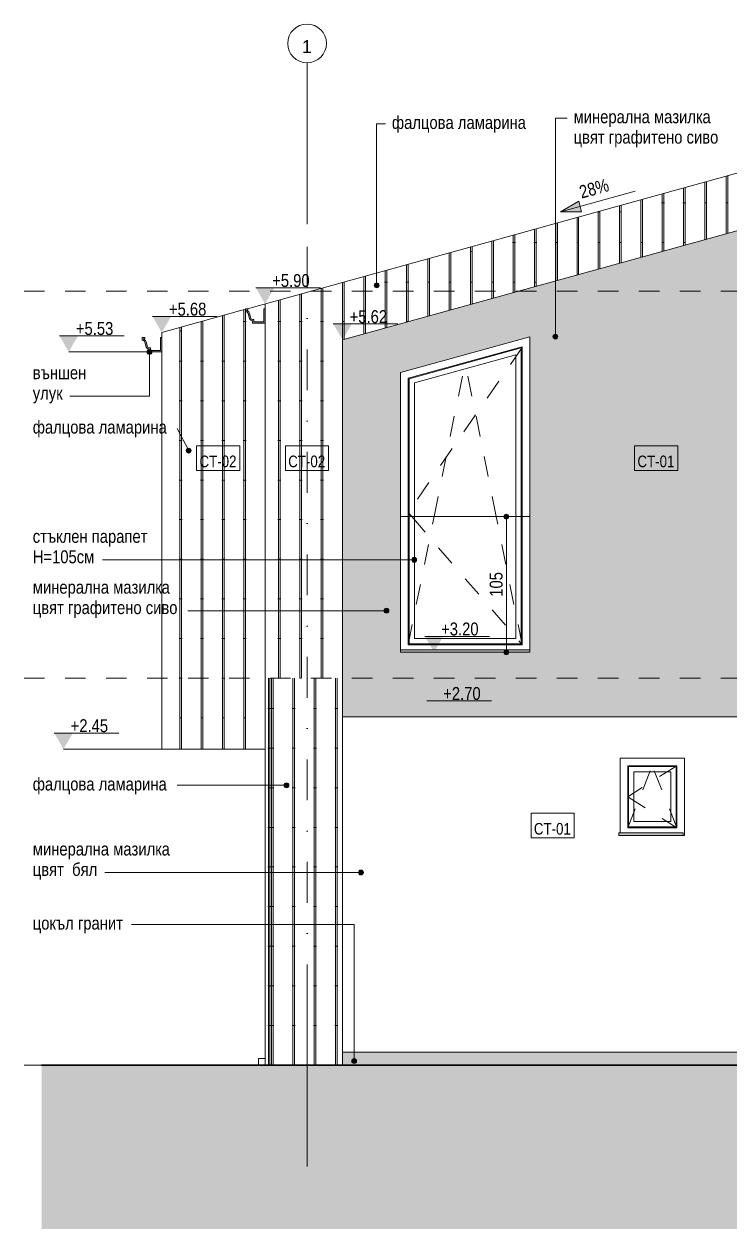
# Model space of a CAD drawing. Header units: centimetres. Extents: x 17 to 1954, y -127 to 807.
# Drawn here: x 17 to 564, y -127 to 807 of the extents above; entities that cross this region are included whole.
import ezdxf

# ---------------------------------------------------------------- set-up
doc = ezdxf.new("R2010")
doc.units = ezdxf.units.CM
doc.linetypes.add('Dash', pattern=[31.75, 15.875, -15.875])
doc.linetypes.add('Dash dot', pattern=[79.375, 31.75, -23.8125, 0, -23.8125])
for name, color, linetype, lineweight in [('A-ANNO-DIMS', 7, 'Continuous', 9), ('A-ANNO-DIMS-50', 7, 'Continuous', 9), ('A-ANNO-NOTE', 7, 'Continuous', 9), ('A-DETL-GENF', 7, 'Continuous', 9), ('A-FLOR', 7, 'Continuous', 9), ('A-FLOR-HRAL', 7, 'Continuous', 9), ('A-FLOR-LEVL', 7, 'Continuous', 9), ('A-FLOR-PATT', 7, 'Continuous', 9), ('A-GLAZ', 7, 'Continuous', 5), ('A-GLAZ-HDLN', 7, 'Dash', 5), ('A-ROOF', 7, 'Continuous', 9), ('A-ROOF-OTLN', 7, 'Continuous', 9), ('A-ROOF-PATT', 7, 'Continuous', 9), ('A-WALL', 7, 'Continuous', 9), ('A-WALL-IDEN', 7, 'Continuous', 9), ('A-WALL-PATT', 7, 'Continuous', 9), ('G-ANNO-DIMS', 7, 'Continuous', 9), ('G-ANNO-TEXT', 7, 'Continuous', 9), ('S-GRID', 7, 'Continuous', 9), ('S-GRID-IDEN', 7, 'Continuous', 9)]:
    doc.layers.add(name, color=color, linetype=linetype, lineweight=lineweight)
doc.layers.add('A-DETL', color=7, linetype='Continuous', lineweight=9, true_color=0x008000)
doc.styles.add('Arial', font='arial.ttf', dxfattribs={"height": 10})
doc.styles.add('Arial Narrow', font='ARIALN.TTF', dxfattribs={"height": 10})
doc.styles.add('Arial Narrow_1', font='ARIALN.TTF', dxfattribs={"height": 9})
doc.styles.add('Arial Narrow_2', font='ARIALN.TTF', dxfattribs={"height": 10})
doc.dimstyles.new('TEC_DIM', dxfattribs={"dimscale": 30.48, "dimtxt": 10.23431, "dimasz": 0.492126, "dimexe": 0.393701, "dimexo": 0.246063, "dimgap": 0, "dimtad": 1, "dimdec": 0, "dimzin": 0, "dimdsep": 46, "dimtxsty": 'Arial Narrow', "dimblk1": 'DOTSMALL', "dimblk2": 'DOTSMALL', "dimsah": 1, "dimcen": 0.09, "dimazin": 0, "dimtfac": 1, "dimtdec": 4, "dimtix": 1, "dimtmove": 0, "dimatfit": 3, "dimfxl": 1, "dimtvp": 1, "dimtolj": 1, "dimtzin": 0, "dimarcsym": 2})

# ---------------------------------------------------------------- blocks, each defined once
blk = doc.blocks.new('SINGLE - OKT - 100x235 2-2508613-ЮГ')
at = {"layer": 'A-GLAZ'}
for p, q in [((315.04, 532.51), (403.24, 556.97)), ((402.54, 556.05), (315.74, 531.98)), ((402.54, 425.2), (402.54, 556.05)), ((403.24, 556.97), (403.24, 425.2)), ((319.84, 528.86), (398.44, 550.66)), ((398.44, 550.66), (398.44, 425.2)), ((315.04, 425.2), (315.04, 532.51)), ((315.74, 425.2), (315.74, 531.98)), ((319.84, 425.2), (319.84, 528.86))]:
    blk.add_line(p, q, dxfattribs=at)
at = {"layer": 'A-GLAZ', "color": 251, "true_color": 0x666666}
for p, q in [((315.04, 325.9), (315.04, 425.2)), ((315.74, 326.6), (315.74, 425.2)), ((319.84, 330.7), (319.84, 425.2)), ((398.44, 425.2), (398.44, 330.7)), ((402.54, 326.6), (402.54, 425.2)), ((403.24, 425.2), (403.24, 325.9)), ((398.44, 330.7), (319.84, 330.7)), ((403.24, 325.9), (315.04, 325.9)), ((402.54, 326.6), (315.74, 326.6))]:
    blk.add_line(p, q, dxfattribs=at)
at = {"layer": 'A-GLAZ-HDLN'}
for p, q in [((403.24, 556.31), (315.04, 428.5)), ((335.05, 425.2), (359.14, 544.74)), ((383.23, 425.2), (359.14, 544.74)), ((315.04, 428.5), (317.88, 425.2))]:
    blk.add_line(p, q, dxfattribs=at)
at = {"layer": 'A-GLAZ-HDLN', "color": 251, "true_color": 0x666666}
for p, q in [((315.04, 325.9), (335.05, 425.2)), ((317.88, 425.2), (403.24, 325.9)), ((403.24, 325.9), (383.23, 425.2))]:
    blk.add_line(p, q, dxfattribs=at)
blk = doc.blocks.new('SINGLE - OK - 50x80-2494470-ЮГ')
at = {"layer": 'A-GLAZ'}
for p, q in [((485.04, 183.9), (485.04, 232.1)), ((485.04, 232.1), (523.24, 232.1)), ((485.74, 184.6), (485.74, 231.4)), ((522.54, 231.4), (485.74, 231.4)), ((489.84, 188.7), (489.84, 227.3)), ((489.84, 227.3), (518.44, 227.3)), ((518.44, 227.3), (518.44, 188.7)), ((522.54, 184.6), (522.54, 231.4)), ((523.24, 232.1), (523.24, 183.9)), ((518.44, 188.7), (489.84, 188.7)), ((523.24, 183.9), (485.04, 183.9)), ((522.54, 184.6), (485.74, 184.6))]:
    blk.add_line(p, q, dxfattribs=at)
at = {"layer": 'A-GLAZ-HDLN'}
for p, q in [((485.04, 183.9), (504.14, 232.1)), ((523.24, 232.1), (485.04, 208)), ((523.24, 183.9), (504.14, 232.1)), ((485.04, 208), (523.24, 183.9))]:
    blk.add_line(p, q, dxfattribs=at)
blk = doc.blocks.new('Railing - Railing-2461964-ЮГ')
at = {"layer": 'A-FLOR-HRAL'}
blk.add_line((309.14, 425.2), (409.14, 425.2), dxfattribs=at)
at = {"layer": 'A-FLOR-HRAL', "color": 251, "true_color": 0x666666}
blk.add_line((409.14, 425.2), (309.14, 425.2), dxfattribs=at)
blk = doc.blocks.new('Grid - TEC_GRID_CIRCLE-145857-ЮГ')
at = {"layer": 'S-GRID-IDEN'}
blk.add_circle((696.64, 792.09), 15, dxfattribs=at)
blk = doc.blocks.new('Spot Elevations - ELEVATION_PROJECT-150941-ЮГ')
at = {"layer": 'A-ANNO-NOTE'}
blk.add_hatch(color=256, dxfattribs=at).paths.add_polyline_path([(772.59, 642.39), (786.9, 642.39), (779.74, 630)])
blk.add_line((772.59, 642.39), (822.59, 642.39), dxfattribs=at)
blk = doc.blocks.new('DIMBLOCK3-ЮГ')
at = {"layer": 'A-ANNO-DIMS-50'}
h = blk.add_hatch(color=256, dxfattribs=at)
edge = h.paths.add_edge_path()
edge.add_arc((391.07, 425.2), 1.88, 0, 360)
h = blk.add_hatch(color=256, dxfattribs=at)
edge = h.paths.add_edge_path()
edge.add_arc((391.07, 320), 1.88, 0, 360)
for p, q in [((386.22, 425.2), (403.07, 425.2)), ((391.07, 425.2), (386.22, 425.2)), ((391.07, 425.2), (391.07, 320)), ((386.22, 320), (403.07, 320)), ((391.07, 320), (386.22, 320))]:
    blk.add_line(p, q, dxfattribs=at)
for centre in [(391.07, 425.2), (391.07, 320)]:
    blk.add_circle(centre, 1.88, dxfattribs=at)
at = {"layer": 'A-ANNO-DIMS-50', "color": 0, "insert": (378.14, 363.1), "char_height": 10, "width": 22.8079, "attachment_point": 1, "rotation": 90, "line_spacing_factor": 0.974696, "style": 'Arial Narrow'}
blk.add_mtext('105', dxfattribs=at)
blk = doc.blocks.new('_DotSmall')
at = {"color": 0, "linetype": 'ByBlock', "const_width": 0.5}
blk.add_lwpolyline([(-0.0625, 0, 1), (0.0625, 0, 1)], format="xyb", close=True, dxfattribs=at)

msp = doc.modelspace()

# ---------------------------------------------------------------- hatches: boundary and pattern name
at = {"layer": 'A-DETL-GENF'}
h = msp.add_hatch(dxfattribs=at)
h.set_pattern_fill('FP3_42', color=256, style=0, pattern_type=2)
h.set_pattern_definition([(0, (1749.77, 0), (19.05, 19.05), [19.05, -19.05]), (0, (1749.77, 7.144), (19.05, 19.05), [19.05, -19.05]), (0, (1749.77, 14.287), (19.05, 19.05), [19.05, -19.05]), (90, (1752.151, 16.669), (-19.05, 19.05), [19.05, -19.05]), (90, (1759.295, 16.669), (-19.05, 19.05), [19.05, -19.05]), (90, (1766.438, 16.669), (-19.05, 19.05), [19.05, -19.05])])
h.paths.add_polyline_path([(30.95, -127.06), (1942.08, -127.06), (1942.08, 0), (30.95, 0), (30.95, -1.24)])
at = {"layer": 'A-FLOR-PATT', "lineweight": 5, "true_color": 0x787878}
msp.add_hatch(color=8, dxfattribs=at).paths.add_polyline_path([(493.8, 270), (664.14, 270), (664.14, 282), (264.14, 282), (264.14, 270), (478.87, 270)])
at = {"layer": 'A-ROOF-PATT', "true_color": 0x8b8b8b}
h = msp.add_hatch(dxfattribs=at)
h.set_pattern_fill('FP3_32', color=252, style=0, pattern_type=2)
h.set_pattern_definition([(0, (16.51, 600), (16.51, 30.709), [0.8382, -15.672]), (90, (0, 600), (-16.51, 30.709), [30.709, 0]), (90, (1.27, 600), (-16.51, 30.709), [30.709, 0])])
h.paths.add_polyline_path([(204.14, 584.99), (729.14, 730.58), (729.14, 735.77), (204.14, 590.18)])
h = msp.add_hatch(dxfattribs=at)
h.set_pattern_fill('FP3_33', color=252, style=0, pattern_type=2)
h.set_pattern_definition([(0, (55.553, 600), (16.51, 30.709), [0.8382, -15.672]), (90, (39.043, 600), (-16.51, 30.709), [30.709, 0]), (90, (40.313, 600), (-16.51, 30.709), [30.709, 0])])
h.paths.add_polyline_path([(124.14, 562.8), (191.41, 581.46), (191.15, 582.54), (190.81, 583.15), (190.34, 583.65), (189.76, 584.01), (189.1, 584.22), (188.9, 584.42), (188.9, 585.95), (124.14, 567.99), (124.14, 564.95)])
h.paths.add_polyline_path([(192.37, 581.72), (203.14, 584.71), (203.14, 586.37), (204.14, 586.38), (204.14, 590.18), (190.41, 586.37), (190.86, 586.37), (190.86, 585.37), (189.9, 585.37), (189.9, 585.04), (190.81, 584.52), (191.32, 584.09), (191.81, 583.42), (192.11, 582.83), (192.34, 581.88)])
at = {"layer": 'A-ROOF-PATT', "lineweight": 5, "true_color": 0xc0c0c0}
for points in [[(194.5, 575.18), (204.14, 575.18), (204.14, 586.37), (203.14, 586.37), (203.14, 576.18), (195.3, 576.18), (195.3, 578.16), (194.1, 578.21), (193.71, 578.36), (193.36, 578.6), (193.09, 578.92), (192.9, 579.3), (192.11, 582.83), (191.75, 583.55), (191.25, 584.17), (190.62, 584.68), (189.9, 585.04), (189.9, 585.37), (190.86, 585.37), (190.86, 586.37), (189.1, 586.36), (188.9, 586.11), (188.9, 584.42), (189.1, 584.22), (189.76, 584.01), (190.34, 583.65), (190.81, 583.15), (191.15, 582.54), (191.57, 580.67), (191.98, 578.88), (192.32, 578.28), (192.79, 577.78), (193.37, 577.41), (194.23, 577.08), (194.3, 576.94), (194.3, 575.38)], [(120.54, 552.99), (124.14, 552.99), (124.14, 564.18), (123.14, 564.18), (123.14, 553.99), (115.3, 553.99), (115.3, 555.97), (114.1, 556.02), (113.71, 556.17), (113.36, 556.42), (113.09, 556.73), (112.9, 557.11), (112.11, 560.64), (111.75, 561.36), (111.25, 561.99), (110.62, 562.49), (109.9, 562.85), (109.9, 563.18), (110.86, 563.18), (110.86, 564.18), (109.1, 564.17), (108.9, 563.92), (108.9, 562.24), (109.1, 562.04), (109.76, 561.83), (110.34, 561.46), (110.81, 560.96), (111.15, 560.36), (111.32, 559.69), (111.98, 556.69), (112.32, 556.09), (112.79, 555.59), (113.37, 555.22), (114.23, 554.9), (114.3, 554.75), (114.3, 553.19), (114.5, 552.99)]]:
    msp.add_hatch(color=9, dxfattribs=at).paths.add_polyline_path(points)
at = {"layer": 'A-WALL-PATT', "true_color": 0x8b8b8b}
h = msp.add_hatch(dxfattribs=at)
h.set_pattern_fill('FP3_36', color=252, style=0, pattern_type=2)
h.set_pattern_definition([(0, (231.14, 300), (16.51, 30.709), [0.8382, -15.672]), (90, (214.63, 300), (-16.51, 30.709), [30.709, 0]), (90, (215.9, 300), (-16.51, 30.709), [30.709, 0])])
h.paths.add_polyline_path([(209.14, 300), (264.14, 300), (264.14, 562.19), (729.14, 691.15), (729.14, 730.58), (209.14, 586.38), (209.14, 301.51)])
at = {"layer": 'A-WALL-PATT', "lineweight": 5, "true_color": 0x787878}
h = msp.add_hatch(color=8, dxfattribs=at)
h.paths.add_polyline_path([(264.14, 282), (664.14, 282), (664.14, 673.12), (264.14, 562.19), (264.14, 283.27)])
h.paths.add_polyline_path([(359.43, 320), (309.14, 320), (309.14, 537), (409.14, 564.73), (409.14, 320), (374.36, 320)])
at = {"layer": 'A-WALL-PATT', "true_color": 0x8b8b8b}
h = msp.add_hatch(dxfattribs=at)
h.set_pattern_fill('FP3_39', color=252, style=0, pattern_type=2)
h.set_pattern_definition([(0, (220.653, 300), (16.51, 30.709), [0.8382, -15.672]), (90, (204.143, 300), (-16.51, 30.709), [30.709, 0]), (90, (205.413, 300), (-16.51, 30.709), [30.709, 0])])
h.paths.add_polyline_path([(150.4, 245), (204.14, 245), (204.14, 575.18), (194.5, 575.18), (194.3, 575.38), (194.28, 577.02), (194.1, 577.18), (193.37, 577.41), (192.79, 577.78), (192.3, 578.3), (191.97, 578.92), (191.57, 580.67), (191.41, 581.46), (129.14, 564.19), (129.14, 245)])
h.paths.add_polyline_path([(203.14, 576.18), (203.14, 584.71), (192.37, 581.72), (192.9, 579.3), (193.12, 578.88), (193.37, 578.6), (193.71, 578.36), (194.3, 578.18), (194.52, 578.16), (195.3, 578.16), (195.3, 576.18)])
at = {"layer": 'A-WALL-PATT', "lineweight": 5, "true_color": 0xebebeb}
for points in [[(404.22, 320), (409.14, 320), (409.14, 322), (309.14, 322), (309.14, 320), (389.29, 320)], [(528.14, 178), (528.14, 180), (478.14, 180), (478.14, 178), (508.73, 178)], [(508.73, 0), (664.14, 0), (664.14, 10), (264.14, 10), (264.14, 0), (478.87, 0)]]:
    msp.add_hatch(color=7, dxfattribs=at).paths.add_polyline_path(points)
at = {"layer": 'A-WALL-PATT', "true_color": 0x8b8b8b}
h = msp.add_hatch(dxfattribs=at)
h.set_pattern_fill('FP3_38', color=252, style=0, pattern_type=2)
h.set_pattern_definition([(0, (223.153, 0), (16.51, 30.709), [0.8382, -15.672]), (90, (206.643, 0), (-16.51, 30.709), [30.709, 0]), (90, (207.913, 0), (-16.51, 30.709), [30.709, 0])])
h.paths.add_polyline_path([(209.14, 0), (209.14, 300), (204.14, 300), (204.14, 0)])
h = msp.add_hatch(dxfattribs=at)
h.set_pattern_fill('FP3_37', color=252, style=0, pattern_type=2)
h.set_pattern_definition([(0, (225.653, 0), (16.51, 30.709), [0.8382, -15.672]), (90, (209.143, 0), (-16.51, 30.709), [30.709, 0]), (90, (210.413, 0), (-16.51, 30.709), [30.709, 0])])
h.paths.add_polyline_path([(209.14, 0), (264.14, 0), (264.14, 300), (209.14, 300), (209.14, 6.62)])
at = {"layer": 'G-ANNO-DIMS'}
msp.add_hatch(color=256, dxfattribs=at).paths.add_polyline_path([(432.92, 661.41), (449.36, 661.55), (447.08, 669.75)])
at = {"layer": 'G-ANNO-TEXT'}
h = msp.add_hatch(color=256, dxfattribs=at)
edge = h.paths.add_edge_path()
edge.add_arc((290.55, 604.52), 1.88, 0, 360)
h = msp.add_hatch(color=256, dxfattribs=at)
edge = h.paths.add_edge_path()
edge.add_arc((429.07, 564.78), 1.88, 0, 360)
h = msp.add_hatch(color=256, dxfattribs=at)
edge = h.paths.add_edge_path()
edge.add_arc((114.64, 552.85), 1.88, 0, 360)
h = msp.add_hatch(color=256, dxfattribs=at)
edge = h.paths.add_edge_path()
edge.add_arc((144.98, 476.41), 1.88, 0, 360)
h = msp.add_hatch(color=256, dxfattribs=at)
edge = h.paths.add_edge_path()
edge.add_arc((319.69, 391.68), 1.88, 0, 360)
h = msp.add_hatch(color=256, dxfattribs=at)
edge = h.paths.add_edge_path()
edge.add_arc((298.24, 352.27), 1.88, 0, 360)
h = msp.add_hatch(color=256, dxfattribs=at)
edge = h.paths.add_edge_path()
edge.add_arc((220.71, 216.87), 1.88, 0, 360)
h = msp.add_hatch(color=256, dxfattribs=at)
edge = h.paths.add_edge_path()
edge.add_arc((278.39, 149.26), 1.88, 0, 360)
h = msp.add_hatch(color=256, dxfattribs=at)
edge = h.paths.add_edge_path()
edge.add_arc((273.15, 3.06), 1.87, 0, 360)

# ---------------------------------------------------------------- linework, layer by layer
at = {"layer": 'A-DETL', "color": 7, "lineweight": 30}
msp.add_line((1942.08, 0), (30.95, 0), dxfattribs=at)
at = {"layer": 'A-FLOR'}
for p, q in [((664.14, 270), (264.14, 270)), ((199.14, 5), (204.14, 5)), ((199.14, 5), (199.14, 0))]:
    msp.add_line(p, q, dxfattribs=at)
at = {"layer": 'A-FLOR-LEVL', "linetype": 'Dash'}
for p, q in [((17.46, 600), (1881.56, 600)), ((17.46, 300), (1881.56, 300)), ((17.46, 0), (1881.56, 0))]:
    msp.add_line(p, q, dxfattribs=at)
at = {"layer": 'A-ROOF'}
for p, q in [((729.14, 735.77), (190.41, 586.37)), ((204.14, 590.18), (204.14, 586.37)), ((188.9, 585.95), (124.14, 567.99)), ((124.14, 567.99), (124.14, 564.18))]:
    msp.add_line(p, q, dxfattribs=at)
at = {"layer": 'A-ROOF-OTLN'}
for p, q in [((188.9, 586.11), (188.9, 584.42)), ((190.86, 586.37), (189.16, 586.37)), ((189.9, 585.04), (189.9, 585.37)), ((189.9, 585.37), (190.86, 585.37)), ((190.86, 585.37), (190.86, 586.37)), ((191.32, 581.88), (191.81, 579.55)), ((192.8, 579.71), (192.3, 582.05)), ((204.14, 586.37), (203.14, 586.37)), ((203.14, 586.37), (203.14, 576.18)), ((204.14, 575.18), (204.14, 586.37)), ((194.3, 576.94), (194.3, 575.38)), ((194.5, 575.18), (204.14, 575.18)), ((195.3, 578.16), (194.52, 578.16)), ((195.3, 576.18), (195.3, 578.16)), ((203.14, 576.18), (195.3, 576.18)), ((108.9, 563.92), (108.9, 562.24)), ((110.86, 564.18), (109.16, 564.18)), ((109.9, 562.85), (109.9, 563.18)), ((109.9, 563.18), (110.86, 563.18)), ((110.86, 563.18), (110.86, 564.18)), ((124.14, 564.18), (123.14, 564.18)), ((123.14, 564.18), (123.14, 553.99)), ((124.14, 552.99), (124.14, 564.18)), ((111.32, 559.69), (111.81, 557.36)), ((112.8, 557.52), (112.3, 559.86)), ((114.3, 554.75), (114.3, 553.19)), ((114.5, 552.99), (124.14, 552.99)), ((115.3, 555.97), (114.52, 555.97)), ((115.3, 553.99), (115.3, 555.97)), ((123.14, 553.99), (115.3, 553.99))]:
    msp.add_line(p, q, dxfattribs=at)
for centre, radius, start, end in [((189.16, 586.11), 0.261, 90, 180), ((189.16, 586.11), 0.261, 105, 180), ((189.16, 586.11), 0.261, 105, 180), ((189.16, 586.11), 0.261, 105, 180), ((189.1, 584.42), 0.2, 180, 270), ((189.1, 584.42), 0.2, 180, 270), ((188.61, 581.54), 2.73, 7.19053, 79.53632), ((188.61, 581.54), 3.73, 7.88319, 69.67775), ((194.52, 579.89), 2.73, 187.19053, 259.53632), ((194.52, 579.89), 1.73, 185.9625, 270), ((193.98, 576.87), 0.333, 11.94665, 81.25894), ((194.5, 575.38), 0.2, 180, 270), ((194.5, 575.38), 0.2, 180, 270), ((109.16, 563.92), 0.261, 90, 180), ((109.16, 563.92), 0.261, 105, 180), ((109.16, 563.92), 0.261, 105, 180), ((109.16, 563.92), 0.261, 105, 180), ((109.1, 562.24), 0.2, 180, 270), ((109.1, 562.24), 0.2, 180, 270), ((109.1, 562.24), 0.2, 180, 270), ((109.1, 562.24), 0.2, 180, 270), ((108.61, 559.35), 2.73, 7.19053, 79.53632), ((108.61, 559.35), 3.73, 7.88319, 69.67775), ((114.52, 557.7), 2.73, 187.19053, 259.53632), ((114.52, 557.7), 1.73, 185.9625, 270), ((113.98, 554.69), 0.333, 11.94665, 81.25894), ((114.5, 553.19), 0.2, 180, 270), ((114.5, 553.19), 0.2, 180, 270), ((114.5, 553.19), 0.2, 180, 270), ((114.5, 553.19), 0.2, 180, 270)]:
    msp.add_arc(centre, radius, start, end, dxfattribs=at)
at = {"layer": 'A-WALL'}
for p, q in [((264.14, 562.19), (729.14, 691.15)), ((204.14, 0), (204.14, 575.18)), ((264.14, 0), (264.14, 562.19)), ((309.14, 537), (409.14, 564.73)), ((409.14, 564.73), (409.14, 320)), ((124.14, 245), (124.14, 552.99)), ((309.14, 320), (309.14, 537)), ((309.14, 322), (409.14, 322)), ((409.14, 320), (309.14, 320)), ((124.14, 245), (204.14, 245)), ((479.14, 238), (529.14, 238)), ((479.14, 180), (479.14, 238)), ((529.14, 238), (529.14, 178)), ((478.14, 178), (478.14, 180)), ((528.14, 180), (478.14, 180)), ((478.14, 178), (529.14, 178)), ((528.14, 180), (528.14, 178)), ((664.14, 10), (264.14, 10))]:
    msp.add_line(p, q, dxfattribs=at)
at = {"layer": 'A-WALL-IDEN', "flags": 128}
for points in [[(151.11, 480.16), (184.56, 480.16), (184.56, 460.96), (151.11, 460.96)], [(219.83, 480.16), (253.28, 480.16), (253.28, 460.96), (219.83, 460.96)], [(490.39, 480.16), (523.84, 480.16), (523.84, 460.96), (490.39, 460.96)], [(410.16, 195.29), (443.61, 195.29), (443.61, 176.09), (410.16, 176.09)]]:
    msp.add_lwpolyline(points, close=True, dxfattribs=at)
at = {"layer": 'G-ANNO-DIMS'}
for p, q in [((490.74, 677.44), (432.92, 661.41)), ((447.08, 669.75), (432.92, 661.41)), ((449.36, 661.55), (447.08, 669.75)), ((432.92, 661.41), (449.36, 661.55)), ((71.88, 552.99), (52.05, 552.99)), ((118.4, 552.99), (71.88, 552.99)), ((82.9, 245), (47.99, 245)), ((144.14, 245), (82.9, 245))]:
    msp.add_line(p, q, dxfattribs=at)
at = {"layer": 'G-ANNO-TEXT'}
for p, q in [((290.55, 729.8), (297.43, 729.8)), ((290.55, 604.52), (290.55, 729.8)), ((429.07, 734.24), (438.13, 734.24)), ((429.07, 564.78), (429.07, 734.24)), ((114.64, 552.85), (114.64, 518.57)), ((85.77, 518.57), (52.97, 518.57)), ((114.64, 518.57), (85.77, 518.57)), ((136.05, 493.61), (135.99, 493.61)), ((144.98, 476.41), (136.05, 493.61)), ((131, 391.68), (78.11, 391.68)), ((319.69, 391.68), (131, 391.68)), ((159.46, 352.27), (144.25, 352.27)), ((298.24, 352.27), (159.46, 352.27)), ((136.05, 216.87), (135.99, 216.87)), ((220.71, 216.87), (136.05, 216.87)), ((159.46, 149.26), (80.09, 149.26)), ((278.39, 149.26), (159.46, 149.26)), ((141.84, 109), (100.6, 109)), ((273.15, 109), (141.84, 109)), ((273.15, 3.06), (273.15, 109))]:
    msp.add_line(p, q, dxfattribs=at)
for centre, radius in [((290.55, 604.52), 1.88), ((429.07, 564.78), 1.88), ((114.64, 552.85), 1.88), ((144.98, 476.41), 1.88), ((319.69, 391.68), 1.88), ((298.24, 352.27), 1.88), ((220.71, 216.87), 1.88), ((278.39, 149.26), 1.88), ((273.15, 3.06), 1.87)]:
    msp.add_circle(centre, radius, dxfattribs=at)
at = {"layer": 'S-GRID', "color": 1, "lineweight": 18, "true_color": 0xff0000}
for p, q in [((236.64, 652.09), (236.64, 777.09)), ((236.64, -78.7), (236.64, 46.3))]:
    msp.add_line(p, q, dxfattribs=at)
at = {"layer": 'S-GRID', "color": 1, "linetype": 'Dash dot', "lineweight": 18, "true_color": 0xff0000}
msp.add_line((236.64, 46.3), (236.64, 652.09), dxfattribs=at)

# ---------------------------------------------------------------- block references
at = {"layer": 'A-FLOR-HRAL', "color": 251, "true_color": 0x666666}
msp.add_blockref('Railing - Railing-2461964-ЮГ', (0, 0), dxfattribs=at)
at = {"layer": 'A-GLAZ'}
for name in ['SINGLE - OKT - 100x235 2-2508613-ЮГ', 'SINGLE - OK - 50x80-2494470-ЮГ']:
    msp.add_blockref(name, (0, 0), dxfattribs=at)
at = {"layer": 'G-ANNO-DIMS'}
for p in [(-575.6, -39.82), (-655.6, -62.01), (-515.6, -67.81), (-727.69, -77.01), (-444.72, -310), (-443.1, -360), (-731.75, -385)]:
    msp.add_blockref('Spot Elevations - ELEVATION_PROJECT-150941-ЮГ', p, dxfattribs=at)
at = {"layer": 'S-GRID-IDEN'}
msp.add_blockref('Grid - TEC_GRID_CIRCLE-145857-ЮГ', (-460, 0), dxfattribs=at)

# ---------------------------------------------------------------- texts
at = {"layer": 'A-WALL-IDEN', "char_height": 9, "width": 28.45, "attachment_point": 5, "line_spacing_factor": 0.949189, "style": 'Arial Narrow_1'}
for s, insert in [('\\pt25.00002,50.00004,74.99997,99.99999,125.00001,150.00003,174.99996,199.99998,225,250.00002,275.00004,299.99997,324.99999,350.00001,375.00003,399.99996,424.99998,450,475.00002,500.00004,524.99997,549.99999,575.00001,600.00003,624.99996,649.99998,675,700.00002,725.00004,749.99997,774.99999,800.00001;СТ-02', (167.66, 467.96)), ('\\pt25.00002,50.00004,74.99997,99.99999,125.00001,150.00003,174.99996,199.99998,225,250.00002,275.00004,299.99997,324.99999,350.00001,375.00003,399.99996,424.99998,450,475.00002,500.00004,524.99997,549.99999,575.00001,600.00003,624.99996,649.99998,675,700.00002,725.00004,749.99997,774.99999,800.00001;СТ-02', (236.38, 467.96)), ('\\pt25.00002,50.00004,74.99997,99.99999,125.00001,150.00003,174.99996,199.99998,225,250.00002,275.00004,299.99997,324.99999,350.00001,375.00003,399.99996,424.99998,450,475.00002,500.00004,524.99997,549.99999,575.00001,600.00003,624.99996,649.99998,675,700.00002,725.00004,749.99997,774.99999,800.00001;СТ-01', (506.94, 467.96)), ('\\pt25.00002,50.00004,74.99997,99.99999,125.00001,150.00003,174.99996,199.99998,225,250.00002,275.00004,299.99997,324.99999,350.00001,375.00003,399.99996,424.99998,450,475.00002,500.00004,524.99997,549.99999,575.00001,600.00003,624.99996,649.99998,675,700.00002,725.00004,749.99997,774.99999,800.00001;СТ-01', (426.71, 183.1))]:
    msp.add_mtext(s, dxfattribs=dict(at, insert=insert))
at = {"layer": 'G-ANNO-DIMS', "insert": (446.62, 681.38), "char_height": 10, "width": 27.5081, "attachment_point": 1, "rotation": 15.5, "line_spacing_factor": 0.974696, "style": 'Arial Narrow'}
msp.add_mtext('28%', dxfattribs=at)
at = {"layer": 'G-ANNO-DIMS', "char_height": 10, "width": 34.7536, "attachment_point": 1, "line_spacing_factor": 0.974696, "style": 'Arial Narrow'}
for s, insert in [('+5.90', (209.66, 613.26)), ('+5.68', (129.66, 591.08)), ('+5.62', (269.66, 585.28)), ('+5.53', (57.57, 576.08)), ('+3.20', (340.54, 343.09)), ('+2.70', (342.16, 293.09)), ('+2.45', (53.51, 268.09))]:
    msp.add_mtext(s, dxfattribs=dict(at, insert=insert))
at = {"layer": 'G-ANNO-TEXT', "char_height": 10, "attachment_point": 1, "line_spacing_factor": 0.949189, "style": 'Arial Narrow_2'}
for s, insert, width in [('\\pt15,30,45,60,75,90,105,120,135,150,165,180,195,210,225,240,255,270,285,300,315,330,345,360,375,390,405,420,435,450,465,480;минерална мазилка цвят графитено сиво', (443.13, 740.25), 130.3), ('\\pt15,30,45,60,75,90,105,120,135,150,165,180,195,210,225,240,255,270,285,300,315,330,345,360,375,390,405,420,435,450,465,480;фалцова ламарина', (302.43, 735.81), 106.8), ('\\pt15,30,45,60,75,90,105,120,135,150,165,180,195,210,225,240,255,270,285,300,315,330,345,360,375,390,405,420,435,450,465,480;външен улук', (24.16, 541.78), 56.55), ('\\pt15,30,45,60,75,90,105,120,135,150,165,180,195,210,225,240,255,270,285,300,315,330,345,360,375,390,405,420,435,450,465,480;фалцова ламарина', (24.16, 499.62), 106.8), ('\\pt15,30,45,60,75,90,105,120,135,150,165,180,195,210,225,240,255,270,285,300,315,330,345,360,375,390,405,420,435,450,465,480;стъклен парапет Н=105см', (24.16, 414.89), 101.85), ('\\pt15,30,45,60,75,90,105,120,135,150,165,180,195,210,225,240,255,270,285,300,315,330,345,360,375,390,405,420,435,450,465,480;минерална мазилка цвят графитено сиво', (24.16, 375.48), 130.3), ('\\pt15,30,45,60,75,90,105,120,135,150,165,180,195,210,225,240,255,270,285,300,315,330,345,360,375,390,405,420,435,450,465,480;фалцова ламарина', (24.16, 222.88), 106.8), ('\\pt15,30,45,60,75,90,105,120,135,150,165,180,195,210,225,240,255,270,285,300,315,330,345,360,375,390,405,420,435,450,465,480;минерална мазилка цвят  бял', (24.16, 172.47), 130.3), ('\\pt15,30,45,60,75,90,105,120,135,150,165,180,195,210,225,240,255,270,285,300,315,330,345,360,375,390,405,420,435,450,465,480;цокъл гранит', (24.16, 115.01), 112.8)]:
    msp.add_mtext(s, dxfattribs=dict(at, insert=insert, width=width))
at = {"layer": 'S-GRID-IDEN', "insert": (236.49, 789.71), "char_height": 10, "width": 8.25, "attachment_point": 5, "line_spacing_factor": 0.936439, "style": 'Arial'}
msp.add_mtext('\\pt50,100,150,200,250,300,350,400,450,500,550,600,650,700,750,800,850,900,950,1000,1050,1100,1150,1200,1250,1300,1350,1400,1450,1500,1550,1600;1', dxfattribs=at)

# ---------------------------------------------------------------- dimensions: what is measured, and where the dimension line sits
at = {"layer": 'A-ANNO-DIMS'}
dim = msp.add_linear_dim(base=(391.07, 320), p1=(393.72, 425.2), p2=(393.72, 320), angle=90, dimstyle='TEC_DIM', override={"dimpost": '<>', "dimfxl": 105.2}, dxfattribs=at)
dim.commit()
dim.dimension.update_dxf_attribs({"geometry": 'DIMBLOCK3-ЮГ', "text_midpoint": (385.96, 372.6)})

doc.saveas('drawing.dxf')
